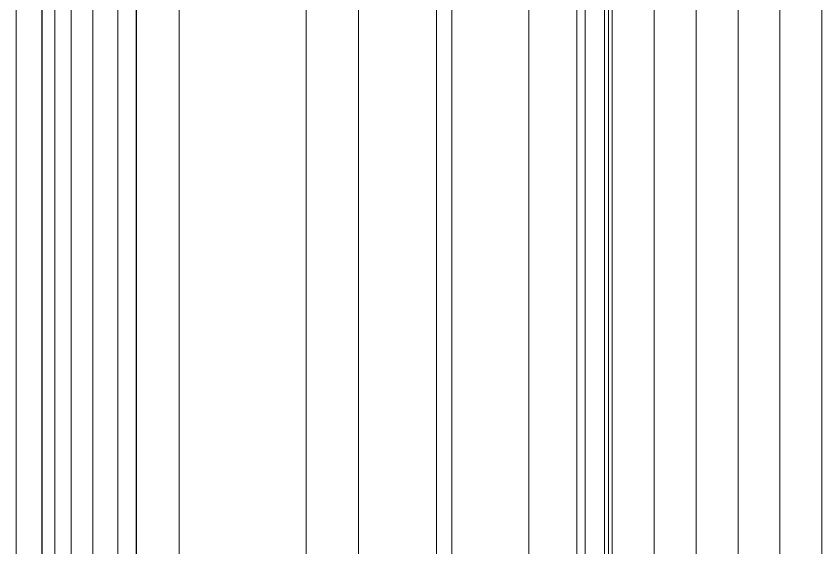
# Model space of a CAD drawing. Header units: millimetres. Extents: x 107797 to 108294, y 9317 to 9593.
# Drawn here: x 107966.43 to 107981.88, y 9357.21 to 9367.41 of the extents above; entities that cross this region are included whole.
import ezdxf

# ---------------------------------------------------------------- set-up
doc = ezdxf.new("R2010")
doc.units = ezdxf.units.MM
doc.linetypes.add('DASHED', pattern=[0])
doc.layers.add('PUNCH', color=2, linetype='Continuous')

msp = doc.modelspace()

# ---------------------------------------------------------------- linework, layer by layer
at = {"layer": 'PUNCH', "color": 11, "linetype": 'Continuous', "lineweight": 13}
for p, q in [((107966.425, 9428.615), (107966.425, 9347.538)), ((107968.375, 9428.615), (107968.375, 9347.546)), ((107969.555, 9428.615), (107969.555, 9347.547)), ((107972.991, 9428.615), (107972.991, 9347.604)), ((107977.182, 9428.615), (107977.182, 9347.699)), ((107978.664, 9428.615), (107978.664, 9347.718)), ((107979.468, 9428.615), (107979.468, 9347.718)), ((107980.272, 9428.615), (107980.272, 9347.718)), ((107981.076, 9428.615), (107981.076, 9347.718)), ((107981.88, 9428.615), (107981.88, 9347.718))]:
    msp.add_line(p, q, dxfattribs=at)
at = {"layer": 'PUNCH', "color": 155, "linetype": 'DASHED', "lineweight": 13}
for p, q in [((107966.921, 9428.615), (107966.921, 9347.545)), ((107967.17, 9428.615), (107967.17, 9347.545)), ((107967.482, 9428.615), (107967.482, 9347.545)), ((107971.991, 9428.615), (107971.991, 9347.586)), ((107974.491, 9428.615), (107974.491, 9347.538)), ((107974.784, 9428.615), (107974.784, 9347.538)), ((107976.262, 9428.615), (107976.262, 9347.538)), ((107977.339, 9428.615), (107977.339, 9347.748)), ((107977.711, 9428.615), (107977.711, 9347.726)), ((107977.785, 9428.615), (107977.785, 9347.719)), ((107977.86, 9428.615), (107977.86, 9347.718))]:
    msp.add_line(p, q, dxfattribs=at)
at = {"layer": 'PUNCH', "color": 155, "linetype": 'Continuous', "lineweight": 13}
for p, q in [((107966.922, 9428.615), (107966.922, 9347.546)), ((107967.17, 9428.615), (107967.17, 9347.546)), ((107967.48, 9428.615), (107967.48, 9347.546)), ((107967.9, 9428.615), (107967.9, 9347.546)), ((107971.991, 9428.615), (107971.991, 9347.587)), ((107974.491, 9428.615), (107974.491, 9347.54)), ((107974.784, 9428.615), (107974.784, 9347.54)), ((107976.262, 9428.615), (107976.262, 9347.538)), ((107977.711, 9428.615), (107977.711, 9347.727)), ((107977.785, 9428.615), (107977.785, 9347.72))]:
    msp.add_line(p, q, dxfattribs=at)
at = {"layer": 'PUNCH', "color": 11, "linetype": 'DASHED', "lineweight": 13}
msp.add_open_spline([(107968.728, 9347.545), (107968.728, 9364.502), (107968.728, 9381.458), (107968.728, 9428.615)], degree=3, dxfattribs=at)
at = {"layer": 'PUNCH', "color": 11, "linetype": 'Continuous', "lineweight": 13}
msp.add_open_spline([(107968.734, 9347.547), (107968.734, 9364.503), (107968.734, 9381.459), (107968.734, 9428.615)], degree=3, dxfattribs=at)
at = {"layer": 'PUNCH', "color": 155, "linetype": 'Continuous', "lineweight": 13}
msp.add_open_spline([(107977.86, 9347.718), (107977.86, 9428.615)], degree=1, dxfattribs=at)

doc.saveas('drawing.dxf')
